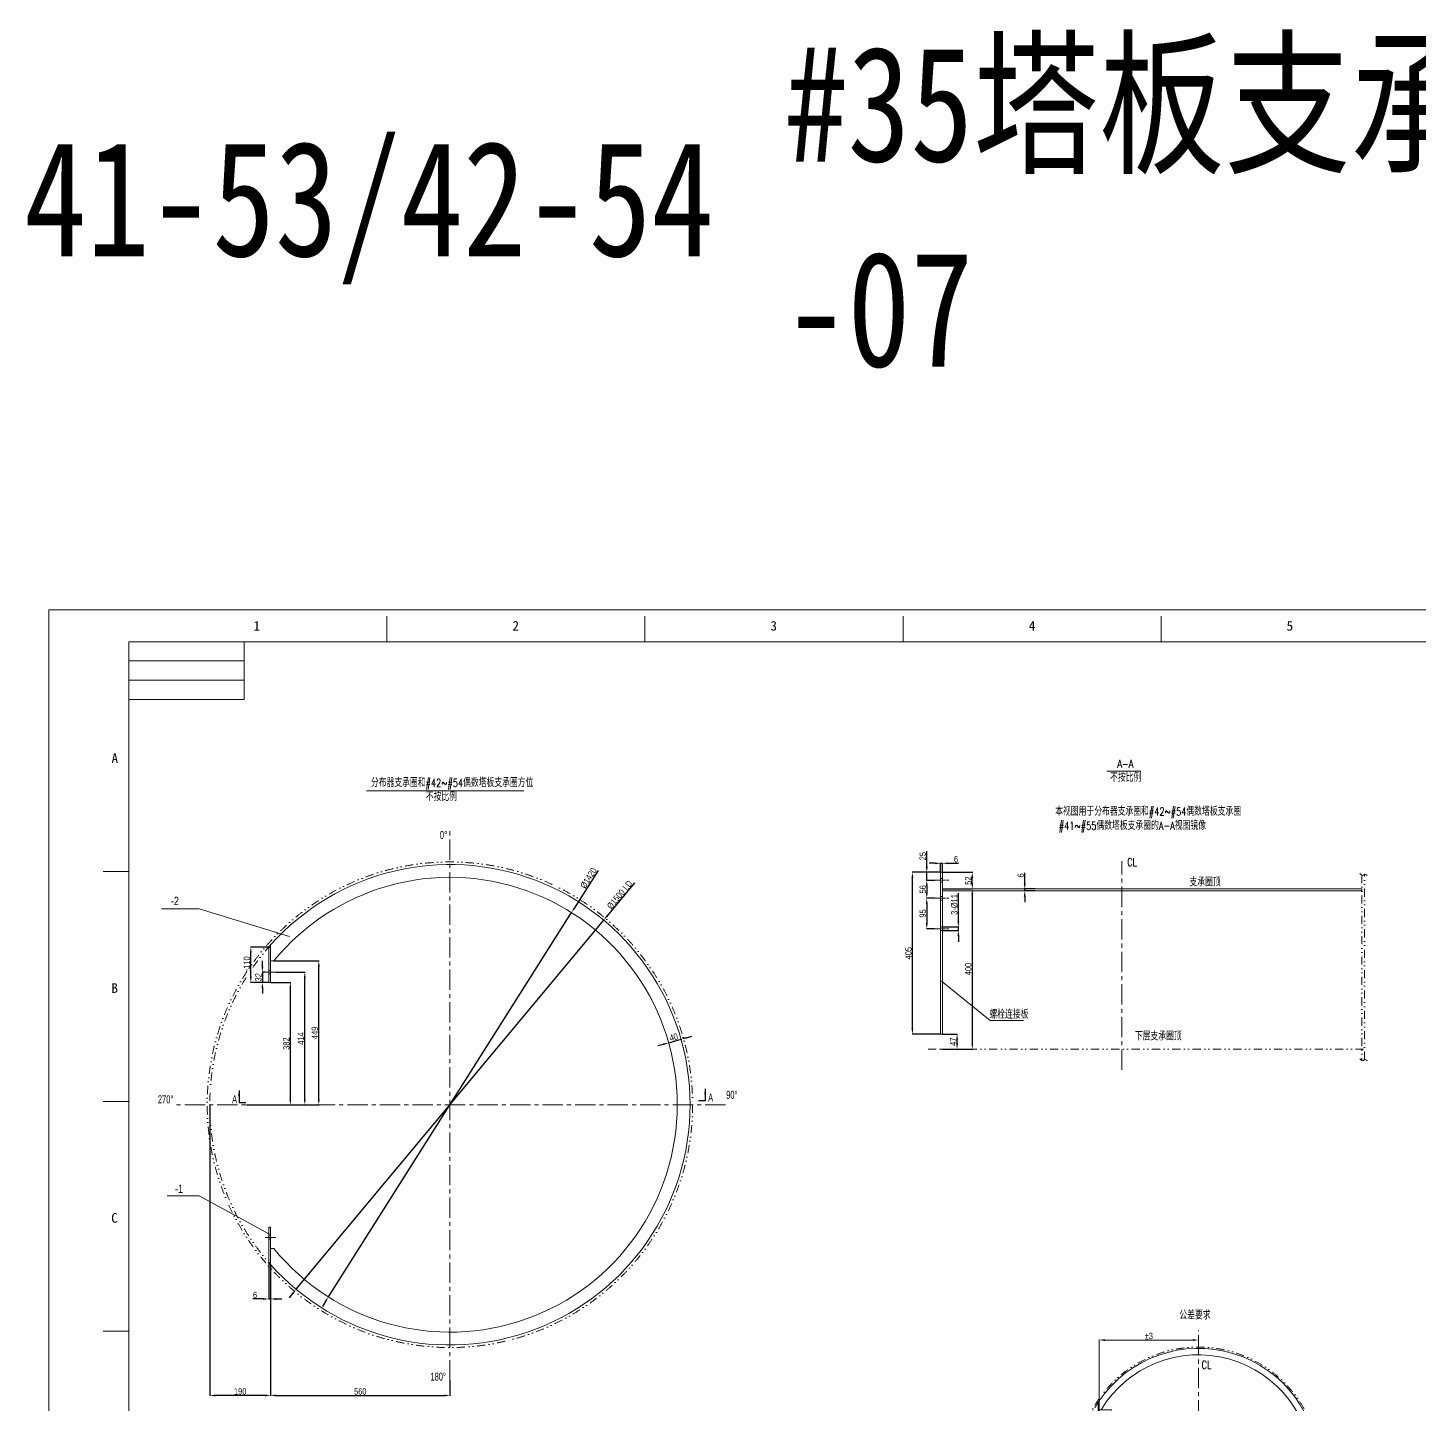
# Model space of a CAD drawing. Header units: millimetres. Extents: x 8160 to 405605, y -30951 to 80400.
# Drawn here: x 254986 to 272367, y 18776 to 35964 of the extents above; entities that cross this region are included whole.
import ezdxf

# ---------------------------------------------------------------- set-up
doc = ezdxf.new("R2010")
doc.units = ezdxf.units.MM
doc.linetypes.add('CENTER', pattern=[50.8, 31.75, -6.35, 6.35, -6.35])
doc.linetypes.add('DIVIDE', pattern=[31.75, 12.7, -6.35, 0, -6.35, 0, -6.35])
doc.layers.get('0').update_dxf_attribs({"lineweight": 13})
doc.layers.get('Defpoints').update_dxf_attribs({"lineweight": 13})
for name, color, linetype, lineweight in [('CENTER', 1, 'CENTER', 13), ('DIM', 7, 'Continuous', 13), ('DIVIDE', 3, 'DIVIDE', 13), ('PROFILE', 4, 'Continuous', 15), ('SEE', 2, 'Continuous', 13)]:
    doc.layers.add(name, color=color, linetype=linetype, lineweight=lineweight)
doc.styles.add('HZ', font='txt.shx', dxfattribs={"width": 0.75, "bigfont": 'tcc_hzdx.shx'})
doc.styles.add('HZDX', font='tcc_simp.shx', dxfattribs={"width": 0.8, "height": 80, "bigfont": 'hzdx.shx'})
doc.styles.add('TCC', font='tcc_simp.shx', dxfattribs={"width": 0.75, "bigfont": 'tcc_hzdx.shx'})
doc.styles.add('图签', font='SimSun.ttf', dxfattribs={"height": 3})
doc.dimstyles.new('uni', dxfattribs={"dimtxt": 90, "dimasz": 70, "dimexe": 5, "dimexo": 0.625, "dimgap": 10, "dimtad": 1, "dimdec": 0, "dimdsep": 46, "dimtxsty": 'HZDX', "dimcen": 2.5, "dimadec": 0, "dimazin": 0, "dimtfac": 1, "dimtdec": 0, "dimtmove": 0, "dimatfit": 3, "dimfxl": 0, "dimarcsym": 0})

# ---------------------------------------------------------------- blocks, each defined once
blk = doc.blocks.new('*D299')
at = {"layer": 'Defpoints', "color": 0}
for p in [(266411, 25418), (266785, 25418), (266409, 25210)]:
    blk.add_point(p, dxfattribs=at)
at = {"layer": 'DIM', "color": 0, "lineweight": -2}
for p, q in [((266412, 25418), (266790, 25418)), ((266409, 25210), (266790, 25210)), ((266785, 25280), (266785, 25348))]:
    blk.add_line(p, q, dxfattribs=at)
at = {"layer": 'DIM', "color": 0}
for points in [[(266773, 25348), (266796, 25348), (266785, 25418)], [(266773, 25280), (266796, 25280), (266785, 25210)]]:
    blk.add_solid(points, dxfattribs=at)
at = {"layer": 'DIM', "color": 0, "insert": (266735, 25314), "char_height": 80, "attachment_point": 5, "rotation": 90, "style": 'HZDX'}
blk.add_mtext('52', dxfattribs=at)
blk = doc.blocks.new('*D300')
at = {"layer": 'Defpoints', "color": 0}
for p in [(266411, 25210), (266398, 23210), (266785, 23210)]:
    blk.add_point(p, dxfattribs=at)
at = {"layer": 'DIM', "color": 0, "lineweight": -2}
for p, q in [((266412, 25210), (266790, 25210)), ((266785, 25140), (266785, 23280)), ((266399, 23210), (266790, 23210))]:
    blk.add_line(p, q, dxfattribs=at)
at = {"layer": 'DIM', "color": 0}
for points in [[(266773, 25140), (266796, 25140), (266785, 25210)], [(266773, 23280), (266796, 23280), (266785, 23210)]]:
    blk.add_solid(points, dxfattribs=at)
at = {"layer": 'DIM', "color": 0, "insert": (266735, 24210), "char_height": 80, "attachment_point": 5, "rotation": 90, "style": 'HZDX'}
blk.add_mtext('400', dxfattribs=at)
blk = doc.blocks.new('*D319')
at = {"layer": 'Defpoints', "color": 0}
for p in [(266216, 25418), (266387, 25418), (266312, 25318)]:
    blk.add_point(p, dxfattribs=at)
at = {"layer": 'DIM', "color": 0, "lineweight": -2}
for p, q in [((266216, 25488), (266216, 25682)), ((266387, 25418), (266211, 25418)), ((266216, 25318), (266216, 25418)), ((266311, 25318), (266211, 25318)), ((266216, 25248), (266216, 25178))]:
    blk.add_line(p, q, dxfattribs=at)
at = {"layer": 'DIM', "color": 0}
for points in [[(266204, 25488), (266228, 25488), (266216, 25418)], [(266204, 25248), (266228, 25248), (266216, 25318)]]:
    blk.add_solid(points, dxfattribs=at)
at = {"layer": 'DIM', "color": 0, "insert": (266166, 25620), "char_height": 80, "attachment_point": 5, "rotation": 90, "style": 'HZDX'}
blk.add_mtext('25', dxfattribs=at)
blk = doc.blocks.new('*D310')
at = {"layer": 'Defpoints', "color": 0}
for p in [(266312, 25318), (266216, 25094), (266312, 25094)]:
    blk.add_point(p, dxfattribs=at)
at = {"layer": 'DIM', "color": 0, "lineweight": -2}
for p, q in [((266311, 25318), (266211, 25318)), ((266216, 25248), (266216, 25164)), ((266311, 25094), (266211, 25094))]:
    blk.add_line(p, q, dxfattribs=at)
at = {"layer": 'DIM', "color": 0}
for points in [[(266204, 25248), (266228, 25248), (266216, 25318)], [(266204, 25164), (266228, 25164), (266216, 25094)]]:
    blk.add_solid(points, dxfattribs=at)
at = {"layer": 'DIM', "color": 0, "insert": (266166, 25206), "char_height": 80, "attachment_point": 5, "rotation": 90, "style": 'HZDX'}
blk.add_mtext('56', dxfattribs=at)
blk = doc.blocks.new('*D311')
at = {"layer": 'Defpoints', "color": 0}
for p in [(266312, 25094), (266216, 24714), (266312, 24714)]:
    blk.add_point(p, dxfattribs=at)
at = {"layer": 'DIM', "color": 0, "lineweight": -2}
for p, q in [((266311, 25094), (266211, 25094)), ((266216, 25024), (266216, 24784)), ((266311, 24714), (266211, 24714))]:
    blk.add_line(p, q, dxfattribs=at)
at = {"layer": 'DIM', "color": 0}
for points in [[(266204, 25024), (266228, 25024), (266216, 25094)], [(266204, 24784), (266228, 24784), (266216, 24714)]]:
    blk.add_solid(points, dxfattribs=at)
at = {"layer": 'DIM', "color": 0, "insert": (266166, 24904), "char_height": 80, "attachment_point": 5, "rotation": 90, "style": 'HZDX'}
blk.add_mtext('95', dxfattribs=at)
blk = doc.blocks.new('*D295')
at = {"layer": 'Defpoints', "color": 0}
for p in [(266411, 24736), (266411, 24692), (266611, 24736)]:
    blk.add_point(p, dxfattribs=at)
at = {"layer": 'DIM', "color": 0, "lineweight": -2}
for p, q in [((266611, 24806), (266611, 25159)), ((266412, 24736), (266616, 24736)), ((266412, 24692), (266616, 24692)), ((266611, 24692), (266611, 24736)), ((266611, 24622), (266611, 24552))]:
    blk.add_line(p, q, dxfattribs=at)
at = {"layer": 'DIM', "color": 0}
for points in [[(266599, 24806), (266623, 24806), (266611, 24736)], [(266599, 24622), (266623, 24622), (266611, 24692)]]:
    blk.add_solid(points, dxfattribs=at)
at = {"layer": 'DIM', "color": 0, "insert": (266561, 25017), "char_height": 80, "attachment_point": 5, "rotation": 90, "style": 'HZDX'}
blk.add_mtext('3-%%C11', dxfattribs=at)
blk = doc.blocks.new('*D296')
at = {"layer": 'Defpoints', "color": 0}
for p in [(267440, 25210), (267572, 25210), (267572, 25186)]:
    blk.add_point(p, dxfattribs=at)
at = {"layer": 'DIM', "color": 0, "lineweight": -2}
for p, q in [((267440, 25280), (267440, 25410)), ((267571, 25210), (267435, 25210)), ((267440, 25186), (267440, 25210)), ((267571, 25186), (267435, 25186)), ((267440, 25116), (267440, 25046))]:
    blk.add_line(p, q, dxfattribs=at)
at = {"layer": 'DIM', "color": 0}
for points in [[(267428, 25280), (267452, 25280), (267440, 25210)], [(267428, 25116), (267452, 25116), (267440, 25186)]]:
    blk.add_solid(points, dxfattribs=at)
at = {"layer": 'DIM', "color": 0, "insert": (267390, 25380), "char_height": 80, "attachment_point": 5, "rotation": 90, "style": 'HZDX'}
blk.add_mtext('6', dxfattribs=at)
blk = doc.blocks.new('*D312')
at = {"layer": 'Defpoints', "color": 0}
for p in [(257259, 22515), (258019, 20520), (257259, 18885)]:
    blk.add_point(p, dxfattribs=at)
at = {"layer": 'DIM', "color": 0, "lineweight": -2}
for p, q in [((257259, 22515), (257259, 18880)), ((258019, 20519), (258019, 18880)), ((257949, 18885), (257329, 18885))]:
    blk.add_line(p, q, dxfattribs=at)
at = {"layer": 'DIM', "color": 0}
for points in [[(257329, 18897), (257329, 18873), (257259, 18885)], [(257949, 18897), (257949, 18873), (258019, 18885)]]:
    blk.add_solid(points, dxfattribs=at)
at = {"layer": 'DIM', "color": 0, "insert": (257639, 18935), "char_height": 80, "attachment_point": 5, "style": 'HZDX'}
blk.add_mtext('190', dxfattribs=at)
blk = doc.blocks.new('*D313')
at = {"layer": 'Defpoints', "color": 0}
for p in [(258019, 20520), (260259, 19072), (260259, 18885)]:
    blk.add_point(p, dxfattribs=at)
at = {"layer": 'DIM', "color": 0, "lineweight": -2}
for p, q in [((258019, 20519), (258019, 18880)), ((260259, 19072), (260259, 18880)), ((258089, 18885), (260189, 18885))]:
    blk.add_line(p, q, dxfattribs=at)
at = {"layer": 'DIM', "color": 0}
for points in [[(258089, 18897), (258089, 18873), (258019, 18885)], [(260189, 18897), (260189, 18873), (260259, 18885)]]:
    blk.add_solid(points, dxfattribs=at)
at = {"layer": 'DIM', "color": 0, "insert": (259139, 18935), "char_height": 80, "attachment_point": 5, "style": 'HZDX'}
blk.add_mtext('560', dxfattribs=at)
blk = doc.blocks.new('*D314')
at = {"layer": 'Defpoints', "color": 0}
for p in [(257995, 20547), (258019, 20520), (257995, 20090)]:
    blk.add_point(p, dxfattribs=at)
at = {"layer": 'DIM', "color": 0, "lineweight": -2}
for p, q in [((257995, 20547), (257995, 20085)), ((258019, 20519), (258019, 20085)), ((257925, 20090), (257796, 20090)), ((258019, 20090), (257995, 20090)), ((258089, 20090), (258159, 20090))]:
    blk.add_line(p, q, dxfattribs=at)
at = {"layer": 'DIM', "color": 0}
for points in [[(257925, 20102), (257925, 20078), (257995, 20090)], [(258089, 20102), (258089, 20078), (258019, 20090)]]:
    blk.add_solid(points, dxfattribs=at)
at = {"layer": 'DIM', "color": 0, "insert": (257825, 20140), "char_height": 80, "attachment_point": 5, "style": 'HZDX'}
blk.add_mtext('6', dxfattribs=at)
blk = doc.blocks.new('*D315')
at = {"layer": 'Defpoints', "color": 0}
for p in [(257953, 24171), (257917, 24043), (257995, 24043)]:
    blk.add_point(p, dxfattribs=at)
at = {"layer": 'DIM', "color": 0, "lineweight": -2}
for p, q in [((257952, 24171), (257912, 24171)), ((257917, 24241), (257917, 24311)), ((257917, 24171), (257917, 24043)), ((257994, 24043), (257912, 24043)), ((257917, 23973), (257917, 23903))]:
    blk.add_line(p, q, dxfattribs=at)
at = {"layer": 'DIM', "color": 0}
for points in [[(257905, 24241), (257928, 24241), (257917, 24171)], [(257905, 23973), (257928, 23973), (257917, 24043)]]:
    blk.add_solid(points, dxfattribs=at)
at = {"layer": 'DIM', "color": 0, "insert": (257867, 24107), "char_height": 80, "attachment_point": 5, "rotation": 90, "style": 'HZDX'}
blk.add_mtext('32', dxfattribs=at)
blk = doc.blocks.new('*D316')
at = {"layer": 'Defpoints', "color": 0}
for p in [(258059, 24311), (258621, 24311), (257719, 22515)]:
    blk.add_point(p, dxfattribs=at)
at = {"layer": 'DIM', "color": 0, "lineweight": -2}
for p, q in [((258060, 24311), (258626, 24311)), ((258621, 22585), (258621, 24241)), ((257720, 22515), (258626, 22515))]:
    blk.add_line(p, q, dxfattribs=at)
at = {"layer": 'DIM', "color": 0}
for points in [[(258609, 24241), (258633, 24241), (258621, 24311)], [(258609, 22585), (258633, 22585), (258621, 22515)]]:
    blk.add_solid(points, dxfattribs=at)
at = {"layer": 'DIM', "color": 0, "insert": (258571, 23413), "char_height": 80, "attachment_point": 5, "rotation": 90, "style": 'HZDX'}
blk.add_mtext('449', dxfattribs=at)
blk = doc.blocks.new('*D317')
at = {"layer": 'Defpoints', "color": 0}
for p in [(262180, 24820), (258339, 20211)]:
    blk.add_point(p, dxfattribs=at)
at = {"layer": 'DIM', "color": 0, "lineweight": -2}
for p, q in [((262567, 25285), (262225, 24874)), ((258339, 20211), (262180, 24820)), ((258294, 20157), (258249, 20103))]:
    blk.add_line(p, q, dxfattribs=at)
at = {"layer": 'DIM', "color": 0}
for points in [[(262216, 24881), (262234, 24867), (262180, 24820)], [(258285, 20164), (258303, 20150), (258339, 20211)]]:
    blk.add_solid(points, dxfattribs=at)
at = {"layer": 'DIM', "color": 0, "insert": (262380, 25138), "char_height": 80, "attachment_point": 5, "rotation": 50.1956, "style": 'HZDX'}
blk.add_mtext('%%C1500 I.D', dxfattribs=at)
blk = doc.blocks.new('*D297')
at = {"layer": 'Defpoints', "color": 0}
for p in [(263146, 23333), (263146, 23333), (262992, 23289)]:
    blk.add_point(p, dxfattribs=at)
at = {"layer": 'SEE', "color": 0, "lineweight": -2}
for p, q in [((262992, 23289), (263146, 23333)), ((263146, 23332), (263147, 23328)), ((263213, 23352), (263280, 23371)), ((262924, 23270), (262857, 23251)), ((262992, 23289), (262993, 23285))]:
    blk.add_line(p, q, dxfattribs=at)
at = {"layer": 'SEE', "color": 0}
for points in [[(263210, 23363), (263216, 23341), (263146, 23333)], [(262921, 23281), (262928, 23259), (262992, 23289)]]:
    blk.add_solid(points, dxfattribs=at)
at = {"layer": 'SEE', "color": 0, "insert": (263055, 23359), "char_height": 80, "attachment_point": 5, "rotation": 15.8117, "style": 'HZDX'}
blk.add_mtext('40', dxfattribs=at)
blk = doc.blocks.new('*D298')
at = {"layer": 'Defpoints', "color": 0}
for p in [(266411, 23398), (266595, 23398), (266398, 23210)]:
    blk.add_point(p, dxfattribs=at)
at = {"layer": 'DIM', "color": 0, "lineweight": -2}
for p, q in [((266412, 23398), (266600, 23398)), ((266595, 23280), (266595, 23328)), ((266398, 23210), (266600, 23210))]:
    blk.add_line(p, q, dxfattribs=at)
at = {"layer": 'DIM', "color": 0}
for points in [[(266583, 23328), (266607, 23328), (266595, 23398)], [(266583, 23280), (266607, 23280), (266595, 23210)]]:
    blk.add_solid(points, dxfattribs=at)
at = {"layer": 'DIM', "color": 0, "insert": (266545, 23304), "char_height": 80, "attachment_point": 5, "rotation": 90, "style": 'HZDX'}
blk.add_mtext('47', dxfattribs=at)
blk = doc.blocks.new('*D308')
at = {"layer": 'Defpoints', "color": 0}
for p in [(257772, 24484), (257995, 24484), (257995, 24043)]:
    blk.add_point(p, dxfattribs=at)
at = {"layer": 'DIM', "color": 0, "lineweight": -2}
for p, q in [((257995, 24484), (257767, 24484)), ((257772, 24113), (257772, 24414)), ((257995, 24043), (257767, 24043))]:
    blk.add_line(p, q, dxfattribs=at)
at = {"layer": 'DIM', "color": 0}
for points in [[(257760, 24414), (257783, 24414), (257772, 24484)], [(257760, 24113), (257783, 24113), (257772, 24043)]]:
    blk.add_solid(points, dxfattribs=at)
at = {"layer": 'DIM', "color": 0, "insert": (257722, 24264), "char_height": 80, "attachment_point": 5, "rotation": 90, "style": 'HZDX'}
blk.add_mtext('~110', dxfattribs=at)
blk = doc.blocks.new('*D309')
at = {"layer": 'Defpoints', "color": 0}
for p in [(266037, 25418), (266387, 25418), (266387, 23398)]:
    blk.add_point(p, dxfattribs=at)
at = {"layer": 'DIM', "color": 0, "lineweight": -2}
for p, q in [((266387, 25418), (266032, 25418)), ((266037, 23468), (266037, 25348)), ((266387, 23398), (266032, 23398))]:
    blk.add_line(p, q, dxfattribs=at)
at = {"layer": 'DIM', "color": 0}
for points in [[(266025, 25348), (266048, 25348), (266037, 25418)], [(266025, 23468), (266048, 23468), (266037, 23398)]]:
    blk.add_solid(points, dxfattribs=at)
at = {"layer": 'DIM', "color": 0, "insert": (265987, 24408), "char_height": 80, "attachment_point": 5, "rotation": 90, "style": 'HZDX'}
blk.add_mtext('405', dxfattribs=at)
blk = doc.blocks.new('*D318')
at = {"layer": 'Defpoints', "color": 0}
for p in [(266387, 25418), (266411, 25531), (266411, 25418)]:
    blk.add_point(p, dxfattribs=at)
at = {"layer": 'DIM', "color": 0, "lineweight": -2}
for p, q in [((266317, 25531), (266247, 25531)), ((266387, 25419), (266387, 25536)), ((266387, 25531), (266411, 25531)), ((266411, 25419), (266411, 25536)), ((266481, 25531), (266611, 25531))]:
    blk.add_line(p, q, dxfattribs=at)
at = {"layer": 'DIM', "color": 0}
for points in [[(266317, 25542), (266317, 25519), (266387, 25531)], [(266481, 25542), (266481, 25519), (266411, 25531)]]:
    blk.add_solid(points, dxfattribs=at)
at = {"layer": 'DIM', "color": 0, "insert": (266581, 25581), "char_height": 80, "attachment_point": 5, "style": 'HZDX'}
blk.add_mtext('6', dxfattribs=at)
blk = doc.blocks.new('*D698')
at = {"layer": 'Defpoints', "color": 0}
for p in [(88556, 9970), (89796, 9882), (88556, 9210)]:
    blk.add_point(p, dxfattribs=at)
at = {"layer": 'DIM', "color": 0, "lineweight": -2}
for p, q in [((88556, 9211), (88556, 9975)), ((89726, 9970), (88626, 9970)), ((89796, 9882), (89796, 9975))]:
    blk.add_line(p, q, dxfattribs=at)
at = {"layer": 'DIM', "color": 0}
for points in [[(88626, 9982), (88626, 9958), (88556, 9970)], [(89726, 9982), (89726, 9958), (89796, 9970)]]:
    blk.add_solid(points, dxfattribs=at)
at = {"layer": 'DIM', "color": 0, "insert": (89176, 10020), "char_height": 80, "attachment_point": 5, "style": 'HZDX'}
blk.add_mtext('%%p3', dxfattribs=at)
blk = doc.blocks.new('*D699')
at = {"layer": 'Defpoints', "color": 0}
for p in [(88579, 9098), (88579, 8366), (88711, 8366)]:
    blk.add_point(p, dxfattribs=at)
at = {"layer": 'DIM', "color": 0, "lineweight": -2}
for p, q in [((88580, 9098), (88716, 9098)), ((88711, 9028), (88711, 8436)), ((88580, 8366), (88716, 8366))]:
    blk.add_line(p, q, dxfattribs=at)
at = {"layer": 'DIM', "color": 0}
for points in [[(88699, 9028), (88723, 9028), (88711, 9098)], [(88699, 8436), (88723, 8436), (88711, 8366)]]:
    blk.add_solid(points, dxfattribs=at)
at = {"layer": 'DIM', "color": 0, "insert": (88661, 8732), "char_height": 80, "attachment_point": 5, "rotation": 90, "style": 'HZDX'}
blk.add_mtext('%%p6', dxfattribs=at)
blk = doc.blocks.new('*D700')
at = {"layer": 'Defpoints', "color": 0}
for p in [(88517, 9028), (88190, 8366), (88280, 8366)]:
    blk.add_point(p, dxfattribs=at)
at = {"layer": 'DIM', "color": 0, "lineweight": -2}
for p, q in [((88516, 9028), (88185, 9028)), ((88190, 8958), (88190, 8436)), ((88279, 8366), (88185, 8366))]:
    blk.add_line(p, q, dxfattribs=at)
at = {"layer": 'DIM', "color": 0}
for points in [[(88178, 8958), (88202, 8958), (88190, 9028)], [(88178, 8436), (88202, 8436), (88190, 8366)]]:
    blk.add_solid(points, dxfattribs=at)
at = {"layer": 'DIM', "color": 0, "insert": (88140, 8697), "char_height": 80, "attachment_point": 5, "rotation": 90, "style": 'HZDX'}
blk.add_mtext('%%p6', dxfattribs=at)
blk = doc.blocks.new('*D701')
at = {"layer": 'Defpoints', "color": 0}
for p in [(88127, 6474), (88441, 6474), (88453, 6370)]:
    blk.add_point(p, dxfattribs=at)
at = {"layer": 'DIM', "color": 0, "lineweight": -2}
for p, q in [((88127, 6544), (88127, 6745)), ((88440, 6474), (88122, 6474)), ((88127, 6370), (88127, 6474)), ((88452, 6370), (88122, 6370)), ((88127, 6300), (88127, 6230))]:
    blk.add_line(p, q, dxfattribs=at)
at = {"layer": 'DIM', "color": 0}
for points in [[(88115, 6544), (88138, 6544), (88127, 6474)], [(88115, 6300), (88138, 6300), (88127, 6370)]]:
    blk.add_solid(points, dxfattribs=at)
at = {"layer": 'DIM', "color": 0, "insert": (88077, 6679), "char_height": 80, "attachment_point": 5, "rotation": 90, "style": 'HZDX'}
blk.add_mtext('%%P3', dxfattribs=at)
blk = doc.blocks.new('*D702')
at = {"layer": 'Defpoints', "color": 0}
for p in [(88453, 6370), (88127, 5170), (88296, 5170)]:
    blk.add_point(p, dxfattribs=at)
at = {"layer": 'DIM', "color": 0, "lineweight": -2}
for p, q in [((88452, 6370), (88122, 6370)), ((88127, 6300), (88127, 6124)), ((88127, 5240), (88127, 5467)), ((88295, 5170), (88122, 5170))]:
    blk.add_line(p, q, dxfattribs=at)
at = {"layer": 'DIM', "color": 0}
for points in [[(88115, 6300), (88138, 6300), (88127, 6370)], [(88115, 5240), (88138, 5240), (88127, 5170)]]:
    blk.add_solid(points, dxfattribs=at)
at = {"layer": 'DIM', "color": 0, "insert": (88109, 5795), "char_height": 80, "attachment_point": 5, "rotation": 90, "style": 'HZDX'}
blk.add_mtext('每300mm %%P1.5\\P最大 %%p3', dxfattribs=at)
blk = doc.blocks.new('*D703')
at = {"layer": 'Defpoints', "color": 0}
for p in [(88453, 5534), (88453, 5170), (88713, 5170)]:
    blk.add_point(p, dxfattribs=at)
at = {"layer": 'DIM', "color": 0, "lineweight": -2}
for p, q in [((88454, 5534), (88718, 5534)), ((88713, 5464), (88713, 5240)), ((88454, 5170), (88718, 5170))]:
    blk.add_line(p, q, dxfattribs=at)
at = {"layer": 'DIM', "color": 0}
for points in [[(88701, 5464), (88724, 5464), (88713, 5534)], [(88701, 5240), (88724, 5240), (88713, 5170)]]:
    blk.add_solid(points, dxfattribs=at)
at = {"layer": 'DIM', "color": 0, "insert": (88663, 5352), "char_height": 80, "attachment_point": 5, "rotation": 90, "style": 'HZDX'}
blk.add_mtext('%%p3', dxfattribs=at)
blk = doc.blocks.new('*D704')
at = {"layer": 'Defpoints', "color": 0}
for p in [(91139, 4334), (89796, 3958), (91139, 3768)]:
    blk.add_point(p, dxfattribs=at)
at = {"layer": 'DIM', "color": 0, "lineweight": -2}
for p, q in [((91139, 4333), (91139, 3763)), ((89796, 3957), (89796, 3763)), ((89866, 3768), (91069, 3768))]:
    blk.add_line(p, q, dxfattribs=at)
at = {"layer": 'DIM', "color": 0}
for points in [[(89866, 3779), (89866, 3756), (89796, 3768)], [(91069, 3779), (91069, 3756), (91139, 3768)]]:
    blk.add_solid(points, dxfattribs=at)
at = {"layer": 'DIM', "color": 0, "insert": (90467, 3818), "char_height": 80, "attachment_point": 5, "style": 'HZDX'}
blk.add_mtext('%%p3', dxfattribs=at)
blk = doc.blocks.new('*D705')
at = {"layer": 'Defpoints', "color": 0}
for p in [(88473, 3970), (88473, 3902), (88589, 3970)]:
    blk.add_point(p, dxfattribs=at)
at = {"layer": 'DIM', "color": 0, "lineweight": -2}
for p, q in [((88589, 4040), (88589, 4313)), ((88473, 3970), (88594, 3970)), ((88473, 3902), (88594, 3902)), ((88589, 3902), (88589, 3970)), ((88589, 3832), (88589, 3762))]:
    blk.add_line(p, q, dxfattribs=at)
at = {"layer": 'DIM', "color": 0}
for points in [[(88577, 4040), (88601, 4040), (88589, 3970)], [(88577, 3832), (88601, 3832), (88589, 3902)]]:
    blk.add_solid(points, dxfattribs=at)
at = {"layer": 'DIM', "color": 0, "insert": (88539, 4211), "char_height": 80, "attachment_point": 5, "rotation": 90, "style": 'HZDX'}
blk.add_mtext('%%p1.5', dxfattribs=at)
blk = doc.blocks.new('*D697')
at = {"layer": 'Defpoints', "color": 0}
for p in [(88473, 3902), (88473, 3835), (88699, 3835)]:
    blk.add_point(p, dxfattribs=at)
at = {"layer": 'DIM', "color": 0, "lineweight": -2}
for p, q in [((88699, 3972), (88699, 4042)), ((88473, 3835), (88704, 3835)), ((88474, 3902), (88704, 3902)), ((88699, 3902), (88699, 3835)), ((88699, 3765), (88699, 3589))]:
    blk.add_line(p, q, dxfattribs=at)
at = {"layer": 'DIM', "color": 0}
for points in [[(88687, 3972), (88710, 3972), (88699, 3902)], [(88687, 3765), (88710, 3765), (88699, 3835)]]:
    blk.add_solid(points, dxfattribs=at)
at = {"layer": 'DIM', "color": 0, "insert": (88649, 3642), "char_height": 80, "attachment_point": 5, "rotation": 90, "style": 'HZDX'}
blk.add_mtext('%%p1', dxfattribs=at)
blk = doc.blocks.new('*D706')
at = {"layer": 'Defpoints', "color": 0}
for p in [(88296, 5170), (88127, 3139), (88296, 3139)]:
    blk.add_point(p, dxfattribs=at)
at = {"layer": 'DIM', "color": 0, "lineweight": -2}
for p, q in [((88295, 5170), (88122, 5170)), ((88127, 5100), (88127, 3139))]:
    blk.add_line(p, q, dxfattribs=at)
at = {"layer": 'DIM', "color": 0}
blk.add_solid([(88115, 5100), (88138, 5100), (88127, 5170)], dxfattribs=at)
at = {"layer": 'DIM', "color": 0, "insert": (88077, 4119), "char_height": 80, "attachment_point": 5, "rotation": 90, "style": 'HZDX'}
blk.add_mtext('%%p10', dxfattribs=at)
blk = doc.blocks.new('_None')
blk = doc.blocks.new('*D752')
at = {"layer": 'Defpoints', "color": 0}
for p in [(261778, 24915), (258741, 20116)]:
    blk.add_point(p, dxfattribs=at)
at = {"layer": 'DIM', "color": 0, "lineweight": -2}
for p, q in [((262112, 25442), (261815, 24974)), ((258741, 20116), (261778, 24915)), ((258703, 20057), (258666, 19997))]:
    blk.add_line(p, q, dxfattribs=at)
at = {"layer": 'DIM', "color": 0}
for points in [[(261806, 24981), (261825, 24968), (261778, 24915)], [(258693, 20063), (258713, 20050), (258741, 20116)]]:
    blk.add_solid(points, dxfattribs=at)
at = {"layer": 'DIM', "color": 0, "insert": (261991, 25346), "char_height": 80, "attachment_point": 5, "rotation": 57.6727, "style": 'HZDX'}
blk.add_mtext('%%c1420', dxfattribs=at)
blk = doc.blocks.new('*D753')
at = {"layer": 'Defpoints', "color": 0}
for p in [(258019, 24043), (258266, 24043), (257720, 22515)]:
    blk.add_point(p, dxfattribs=at)
at = {"layer": 'DIM', "color": 0, "lineweight": -2}
for p, q in [((258020, 24043), (258271, 24043)), ((258266, 22585), (258266, 23973)), ((257721, 22515), (258271, 22515))]:
    blk.add_line(p, q, dxfattribs=at)
at = {"layer": 'DIM', "color": 0}
for points in [[(258254, 23973), (258277, 23973), (258266, 24043)], [(258254, 22585), (258277, 22585), (258266, 22515)]]:
    blk.add_solid(points, dxfattribs=at)
at = {"layer": 'DIM', "color": 0, "insert": (258216, 23279), "char_height": 80, "attachment_point": 5, "rotation": 90, "style": 'HZDX'}
blk.add_mtext('382', dxfattribs=at)
blk = doc.blocks.new('*D754')
at = {"layer": 'Defpoints', "color": 0}
for p in [(258085, 24171), (258446, 24171), (257720, 22515)]:
    blk.add_point(p, dxfattribs=at)
at = {"layer": 'DIM', "color": 0, "lineweight": -2}
for p, q in [((258086, 24171), (258451, 24171)), ((258446, 22585), (258446, 24101)), ((257721, 22515), (258451, 22515))]:
    blk.add_line(p, q, dxfattribs=at)
at = {"layer": 'DIM', "color": 0}
for points in [[(258435, 24101), (258458, 24101), (258446, 24171)], [(258435, 22585), (258458, 22585), (258446, 22515)]]:
    blk.add_solid(points, dxfattribs=at)
at = {"layer": 'DIM', "color": 0, "insert": (258396, 23343), "char_height": 80, "attachment_point": 5, "rotation": 90, "style": 'HZDX'}
blk.add_mtext('414', dxfattribs=at)
blk = doc.blocks.new('btol-1')
at = {"layer": 'CENTER', "ltscale": 8}
for p, q in [((89795.7, 3273.8), (89795.7, 10087.5)), ((88074.1, 8365.9), (91517.4, 8365.9))]:
    blk.add_line(p, q, dxfattribs=at)
at = {"layer": 'CENTER'}
for p, q in [((88516.8, 9027.9), (88589.2, 9027.9)), ((88516.8, 7703.9), (88589.2, 7703.9)), ((88472.7, 4027.8), (88421.2, 4027.8)), ((88472.7, 3902.1), (88421.2, 3902.1)), ((88472.7, 3835.4), (88421.2, 3835.4))]:
    blk.add_line(p, q, dxfattribs=at)
at = {"layer": 'DIVIDE', "ltscale": 8}
for p, q in [((88275.7, 6624.8), (88275.7, 3145.6)), ((88295.7, 6618.5), (88295.7, 3139.3)), ((91295.7, 6622.6), (91295.7, 3143.5)), ((91315.7, 6620.1), (91315.7, 3140.9))]:
    blk.add_line(p, q, dxfattribs=at)
blk.add_circle((89795.7, 8365.9), 1516, dxfattribs=at)
blk.add_arc((89795.7, 8365.9), 1500, 145.75783, 214.24217, dxfattribs=at)
at = {"layer": 'PROFILE'}
for p, q in [((88543.7, 9192), (88543.7, 8963.9)), ((88543.7, 9192), (88555.7, 9192)), ((88555.7, 9209.9), (88555.7, 8963.9)), ((88555.7, 9097.9), (88578.9, 9097.9)), ((88543.7, 8963.9), (88555.7, 8963.9)), ((88543.7, 7767.9), (88555.7, 7767.9)), ((88543.7, 7539.7), (88543.7, 7767.9)), ((88555.7, 7521.8), (88555.7, 7767.9)), ((88543.7, 7539.7), (88555.7, 7539.7)), ((88555.7, 7633.9), (88578.9, 7633.9)), ((88440.9, 6473.5), (88440.9, 5533.5)), ((88452.9, 6473.5), (88440.9, 6473.5)), ((88452.9, 6473.5), (88452.9, 5533.5)), ((88452.9, 6369.5), (91295.7, 6369.5)), ((88452.9, 6357.5), (91295.7, 6357.5)), ((91295.7, 6357.5), (91295.7, 6369.5)), ((88452.9, 5533.5), (88440.9, 5533.5)), ((91138.6, 5273.5), (91138.6, 4733.5)), ((91138.6, 5273.5), (91150.6, 5273.5)), ((91150.6, 5273.5), (91150.6, 4733.5)), ((91138.6, 5169.5), (88295.7, 5169.5)), ((88295.7, 5157.5), (88295.7, 5169.5)), ((91138.6, 5157.5), (88295.7, 5157.5)), ((91138.7, 4735.6), (91138.6, 4333.5)), ((91150.6, 4733.5), (91150.6, 4333.5)), ((91138.6, 4333.5), (91150.6, 4333.5)), ((88440.9, 4073.5), (88440.9, 3133.5)), ((88452.9, 4073.5), (88440.9, 4073.5)), ((88452.9, 4073.5), (88452.9, 3133.5)), ((88452.9, 3969.5), (91295.7, 3969.5)), ((88452.9, 3957.5), (91295.7, 3957.5)), ((91295.7, 3957.5), (91295.7, 3969.5)), ((88452.9, 3133.5), (88440.9, 3133.5))]:
    blk.add_line(p, q, dxfattribs=at)
for radius, start, end in [(1500, 214.24217, 145.75783), (1420, 211.03041, 148.96959)]:
    blk.add_arc((89795.7, 8365.9), radius, start, end, dxfattribs=at)
at = {"layer": 'SEE'}
for points in [[(88256.2, 6619.1), (88271.5, 6625.4), (88293.8, 6618.4), (88315.4, 6630.3)], [(91270.4, 6619.1), (91285.7, 6625.4), (91308, 6618.4), (91329.6, 6630.3)], [(88256.2, 3140), (88271.5, 3146.3), (88293.8, 3139.3), (88315.4, 3151.1)], [(91270.4, 3140), (91285.7, 3146.3), (91308, 3139.3), (91329.6, 3151.1)]]:
    blk.add_spline(points, degree=3, dxfattribs=at)
at = {"insert": (88264.8, 2940.9), "char_height": 140, "width": 3591.964, "attachment_point": 1, "style": 'TCC'}
blk.add_mtext('{\\Ftcc_simp,hzdx|c134;           其它公差要求：\\P1,塔板支承圈在宽度方向倾斜不超过%%P1%%D。\\P2,支承圈任意300mm弦长平面度公差\\Ftxt|c0;\\H0.8333x;≤\\Ftcc_simp,hzdx|c134;\\H1.2x;1.5mm。\\P  整个支承圈平面度公差\\Ftxt|c0;\\H0.8333x;≤\\Ftcc_simp,hzdx|c134;\\H1.2x;2mm。\\P3,支承圈方位与塔体中心线最大允许偏差为6mm。\\P4,圆度偏差按JB/T4710中的规定。}', dxfattribs=at)
at = {"layer": 'DIM', "style": 'HZ', "width": 0.75}
for s, p in [('公差要求', (89557.3, 10227.7)), ('CL', (89835.6, 9610)), ('CL', (90629.4, 8422))]:
    blk.add_text(s, height=100, dxfattribs=at).set_placement(p)
at = {"layer": 'DIM'}
for base, p1, p2, picture, middle in [((88555.7, 9970.1), (89795.7, 9881.9), (88555.7, 9209.9), '*D698', (89175.7, 10020.1)), ((91138.6, 3767.8), (89795.7, 3957.5), (91138.6, 4333.5), '*D704', (90467.1, 3817.8))]:
    dim = blk.add_linear_dim(base=base, p1=p1, p2=p2, text='%%p3', dimstyle='uni', dxfattribs=at)
    dim.commit()
    dim.dimension.update_dxf_attribs({"geometry": picture, "text_midpoint": middle})
for base, p1, p2, text, picture, middle in [((88711, 8365.9), (88578.9, 9097.9), (88578.9, 8365.9), '%%p6', '*D699', (88661, 8731.9)), ((88189.8, 8365.9), (88516.8, 9027.9), (88279.7, 8365.9), '%%p6', '*D700', (88139.8, 8696.9)), ((88126.7, 6473.5), (88452.9, 6369.5), (88440.9, 6473.5), '%%P3', '*D701', (88076.7, 6679.2)), ((88712.8, 5169.5), (88452.9, 5533.5), (88452.9, 5169.5), '%%p3', '*D703', (88662.8, 5351.5)), ((88589.1, 3969.5), (88472.7, 3902.1), (88472.7, 3969.5), '%%p1.5', '*D705', (88539.1, 4211.4)), ((88698.8, 3835.4), (88473.3, 3902.1), (88472.7, 3835.4), '%%p1', '*D697', (88648.8, 3642.3))]:
    dim = blk.add_linear_dim(base=base, p1=p1, p2=p2, angle=90, text=text, dimstyle='uni', dxfattribs=at)
    dim.commit()
    dim.dimension.update_dxf_attribs({"geometry": picture, "text_midpoint": middle})
dim = blk.add_linear_dim(base=(88126.7, 5169.5), p1=(88452.9, 6369.5), p2=(88295.7, 5169.5), angle=90, text='每300mm %%P1.5\\P最大 %%p3', dimstyle='uni', override={"dimtmove": 2}, dxfattribs=at)
dim.commit()
dim.dimension.update_dxf_attribs({"geometry": '*D702', "text_midpoint": (88108.7, 5795.5), "dimtype": 160})
dim = blk.add_linear_dim(base=(88126.7, 3139.3), p1=(88295.7, 5169.5), p2=(88295.7, 3139.3), angle=90, text='%%p10', dimstyle='uni', override={"dimblk2": 'None', "dimsah": 1, "dimse2": 1}, dxfattribs=at)
dim.commit()
dim.dimension.update_dxf_attribs({"geometry": '*D706', "text_midpoint": (88076.7, 4119.4)})

msp = doc.modelspace()

# ---------------------------------------------------------------- linework, layer by layer
at = {"color": 7}
for p, q in [((288887.3, 28697.8), (255247.3, 28697.8)), ((255247.3, 28697.8), (255247.3, 4937.8)), ((259471.3, 28297.8), (259471.3, 28617.8)), ((262695.3, 28297.8), (262695.3, 28617.8)), ((265919.3, 28297.8), (265919.3, 28617.8)), ((269143.3, 28297.8), (269143.3, 28617.8)), ((288487.3, 28297.8), (256247.3, 28297.8)), ((256247.3, 28297.8), (256247.3, 5337.8)), ((256247.3, 28297.8), (257687.3, 28297.8)), ((256247.3, 27577.8), (256247.3, 28297.8)), ((256247.3, 28297.8), (257687.3, 28297.8)), ((256247.3, 28057.8), (256247.3, 28297.8)), ((257687.3, 28297.8), (257687.3, 27577.8)), ((257687.3, 28297.8), (257687.3, 28057.8)), ((257687.3, 28057.8), (256247.3, 28057.8)), ((256247.3, 27817.8), (257687.3, 27817.8)), ((256247.3, 27577.8), (256247.3, 27817.8)), ((257687.3, 27817.8), (257687.3, 27577.8)), ((257687.3, 27577.8), (256247.3, 27577.8)), ((257687.3, 27577.8), (256247.3, 27577.8)), ((256247.3, 25427.8), (255927.3, 25427.8)), ((256247.3, 22557.8), (255927.3, 22557.8)), ((256247.3, 19687.8), (255927.3, 19687.8))]:
    msp.add_line(p, q, dxfattribs=at)
at = {"layer": 'CENTER', "color": 7, "ltscale": 8}
for p, q in [((260259.2, 19072.1), (260259.2, 25958.9)), ((268651.2, 22953), (268651.2, 25557.2)), ((263702.6, 22515.5), (256815.9, 22515.5))]:
    msp.add_line(p, q, dxfattribs=at)
at = {"layer": 'CENTER', "color": 7}
for p, q in [((266493.4, 25318.4), (266311.7, 25318.4)), ((266493.4, 25094.4), (266311.7, 25094.4)), ((266493.4, 24714.4), (266311.7, 24714.4)), ((258084.5, 24171.5), (257941.2, 24171.5)), ((258084.5, 20859.5), (257941.2, 20859.5))]:
    msp.add_line(p, q, dxfattribs=at)
at = {"layer": 'DIM', "color": 7}
for p, q in [((268466.5, 26679.8), (268891.2, 26679.8)), ((259216.2, 26437.1), (261184.5, 26437.1)), ((267006.7, 23567), (266399.5, 24059.6)), ((267423.8, 23567), (267006.7, 23567))]:
    msp.add_line(p, q, dxfattribs=at)
at = {"layer": 'DIVIDE', "color": 7, "ltscale": 8}
for p, q in [((271651.2, 25383.6), (271651.2, 23068.3)), ((271683.2, 23079.6), (271683.2, 25394.9)), ((266232.6, 23210.4), (271683.2, 23210.4))]:
    msp.add_line(p, q, dxfattribs=at)
msp.add_circle((260259.2, 22515.5), 3032, dxfattribs=at)
msp.add_arc((260259.2, 22515.5), 3000, 138.30245, 221.69755, dxfattribs=at)
at = {"layer": 'PROFILE', "color": 7}
for p, q in [((266387.2, 25418.4), (266387.2, 23398.4)), ((266411.2, 25418.4), (266387.2, 25418.4)), ((266411.2, 25418.4), (266411.2, 23398.4)), ((266411.2, 25340.4), (266387.2, 25340.4)), ((266411.2, 25296.4), (266387.2, 25296.4)), ((266411.2, 25210.4), (271651.2, 25210.4)), ((271651.2, 25186.4), (271651.2, 25210.4)), ((266411.2, 25116.4), (266387.2, 25116.4)), ((266411.2, 25072.4), (266387.2, 25072.4)), ((266411.2, 25186.4), (271651.2, 25186.4)), ((266411.2, 24736.4), (266387.2, 24736.4)), ((266411.2, 24692.4), (266387.2, 24692.4)), ((258019.2, 24511.1), (258019.2, 24043.5)), ((257995.2, 24483.8), (257995.2, 24043.5)), ((257995.2, 24483.8), (258019.2, 24483.8)), ((258019.2, 24193.5), (257995.2, 24193.5)), ((258059.2, 24311.5), (258019.2, 24311.5)), ((258019.2, 24149.5), (257995.2, 24149.5)), ((258019.2, 24043.5), (257995.2, 24043.5)), ((266411.2, 23398.4), (266387.2, 23398.4)), ((258019.2, 20987.5), (257995.2, 20987.5)), ((257995.2, 20547.2), (257995.2, 20987.5)), ((258019.2, 20881.5), (257995.2, 20881.5)), ((258019.2, 20987.5), (258019.2, 20519.9)), ((258019.2, 20837.5), (257995.2, 20837.5)), ((258059.2, 20719.5), (258019.2, 20719.5)), ((257995.2, 20547.2), (258019.2, 20547.2))]:
    msp.add_line(p, q, dxfattribs=at)
for radius, start, end in [(3000, 221.69755, 138.30245), (2840, 219.227, 140.773)]:
    msp.add_arc((260259.2, 22515.5), radius, start, end, dxfattribs=at)
at = {"layer": 'SEE', "color": 7}
for p, q in [((256657.6, 24962.9), (257128.5, 24962.9)), ((257128.5, 24962.9), (258254.8, 24615.1)), ((256728.3, 21378.1), (257128.5, 21378.1)), ((257128.5, 21378.1), (258006.4, 20898.4))]:
    msp.add_line(p, q, dxfattribs=at)
for points in [[(271717.6, 25377.2), (271683.4, 25395), (271671.6, 25383.1), (271625.5, 25403.9)], [(271717.6, 23062), (271683.4, 23079.8), (271671.6, 23067.9), (271625.5, 23088.7)]]:
    msp.add_spline(points, degree=3, dxfattribs=at)

# ---------------------------------------------------------------- block references
at = {"layer": 'DIM', "color": 7}
msp.add_blockref('btol-1', (179813.9, 9607.6), dxfattribs=at)

# ---------------------------------------------------------------- texts
at = {"color": 7, "style": '图签'}
for s, p in [('1', (257805.7, 28436.8)), ('2', (261040.4, 28436.8)), ('3', (264263, 28436.8)), ('4', (267491, 28436.8)), ('5', (270711, 28436.8)), ('A', (256032, 26782.8)), ('B', (256030.7, 23912.8)), ('C', (256028, 21042.8))]:
    msp.add_text(s, height=120, dxfattribs=at).set_placement(p)
at = {"layer": 'DIM', "color": 7, "style": 'HZ', "width": 0.75}
for s, p in [('A-A', (268597, 26721.5)), ('分布器支承圈和#42~#54偶数塔板支承圈方位', (259272.4, 26485.1)), ('不按比例', (268506, 26549.3)), ('不按比例', (259956.9, 26308.7)), ('本视图用于分布器支承圈和#42~#54偶数塔板支承圈', (267820.6, 26126.8)), ('#41~#55偶数塔板支承圈的A-A视图镜像', (267865.6, 25949.9)), ('CL', (268720.3, 25495.5)), ('支承圈顶', (269497.6, 25243.1)), ('螺栓连接板', (266999.2, 23591.4)), ('下层支承圈顶', (268815.6, 23319.6))]:
    msp.add_text(s, height=100, dxfattribs=at).set_placement(p)
at = {"layer": 'SEE', "color": 7}
for s, height, style, width, p in [('#35塔板支承圈及液封盘', 1440, '图签', 0.8, (264443.9, 34294.4)), ('41-53/42-54', 1440, '图签', 0.8, (254939.3, 33111.4)), ('-07', 1440, '图签', 0.8, (264443.9, 31733.3)), ('0%%D', 100, 'HZDX', 0.7, (260133.5, 25835.3)), ('-2', 104.92, 'HZDX', 0.8, (256773.9, 25008.8)), ('270%%D', 100, 'HZDX', 0.7, (256610.9, 22533.3)), ('A', 100, 'HZDX', 0.7, (257538.5, 22534)), ('A', 100, 'HZDX', 0.7, (263484.8, 22554.8)), ('90%%D', 100, 'HZDX', 0.7, (263710, 22589.9)), ('-1', 104.92, 'HZDX', 0.8, (256824.6, 21414.2)), ('180%%D', 100, 'HZDX', 0.7, (260015.7, 19070.4))]:
    msp.add_text(s, height=height, dxfattribs=dict(at, style=style, width=width)).set_placement(p)

# ---------------------------------------------------------------- dimensions: what is measured, and where the dimension line sits
at = {"layer": 'DIM', "color": 7}
for base, p1, p2, angle, text, picture, middle in [((266216, 25418.4), (266311.7, 25318.4), (266387.2, 25418.4), 90, '25', '*D319', (266166, 25620.3)), ((266036.7, 25418.4), (266387.2, 23398.4), (266387.2, 25418.4), 90, '405', '*D309', (265986.7, 24408.4)), ((266784.8, 25418.4), (266408.7, 25210.4), (266411.2, 25418.4), 90, '52', '*D299', (266734.8, 25314.4)), ((267439.9, 25210.4), (267571.6, 25186.4), (267571.6, 25210.4), 90, '6', '*D296', (267389.9, 25380.3)), ((266216, 25094.4), (266311.7, 25318.4), (266311.7, 25094.4), 90, '56', '*D310', (266166, 25206.4)), ((266784.8, 23210.4), (266411.2, 25210.4), (266398.1, 23210.4), 90, '400', '*D300', (266734.8, 24210.4)), ((266216, 24714.4), (266311.7, 25094.4), (266311.7, 24714.4), 90, '95', '*D311', (266166, 24904.4)), ((266611.1, 24736.4), (266411.2, 24692.4), (266411.2, 24736.4), 90, '3-%%C11', '*D295', (266561.1, 25017.5)), ((257771.5, 24483.8), (257995.2, 24043.5), (257995.2, 24483.8), 90, '~110', '*D308', (257721.5, 24263.7)), ((258621.1, 24311.5), (257719.3, 22515.5), (258059.2, 24311.5), 90, '449', '*D316', (258571.1, 23413.5)), ((258446.3, 24171.5), (257719.9, 22515.5), (258085.1, 24171.5), 90, '414', '*D754', (258396.3, 23343.5)), ((257916.6, 24043.5), (257953.1, 24171.5), (257994.6, 24043.5), 90, '32', '*D315', (257866.6, 24107.5)), ((258265.6, 24043.5), (257719.9, 22515.5), (258019.2, 24043.5), 90, '382', '*D753', (258215.6, 23279.5)), ((266595.1, 23398.4), (266397.5, 23210.4), (266411.2, 23398.4), 90, '47', '*D298', (266545.1, 23304.4)), ((257259.2, 18884.8), (258019.2, 20519.9), (257259.2, 22515.5), 180, '190', '*D312', (257639.2, 18934.8)), ((257995.2, 20090.2), (258019.2, 20519.9), (257995.2, 20547.2), 180, '6', '*D314', (257825.4, 20140.2)), ((260259.2, 18884.8), (258019.2, 20519.9), (260259.2, 19072.1), 180, '560', '*D313', (259139.2, 18934.8))]:
    dim = msp.add_linear_dim(base=base, p1=p1, p2=p2, angle=angle, text=text, dimstyle='uni', dxfattribs=at)
    dim.commit()
    dim.dimension.update_dxf_attribs({"geometry": picture, "text_midpoint": middle})
dim = msp.add_linear_dim(base=(266411.2, 25530.8), p1=(266387.2, 25418.4), p2=(266411.2, 25418.4), text='6', dimstyle='uni', dxfattribs=at)
dim.commit()
dim.dimension.update_dxf_attribs({"geometry": '*D318', "text_midpoint": (266581, 25580.8)})
dim = msp.add_diameter_dim_2p(p1=(258740.5, 20115.7), p2=(261777.9, 24915.3), text='%%c1420', dimstyle='uni', dxfattribs=at)
dim.commit()
dim.dimension.update_dxf_attribs({"geometry": '*D752', "text_midpoint": (262033.7, 25319.4), "dimtype": 163})
dim = msp.add_diameter_dim_2p(p1=(258338.7, 20210.8), p2=(262179.7, 24820.2), text='%%C1500 I.D', dimstyle='uni', dxfattribs=at)
dim.commit()
dim.dimension.update_dxf_attribs({"geometry": '*D317', "text_midpoint": (262418.2, 25106.3)})
at = {"layer": 'SEE', "color": 7}
dim = msp.add_aligned_dim(p1=(262991.8, 23289.3), p2=(263145.7, 23332.9), distance=0, text='40', dimstyle='uni', dxfattribs=at)
dim.commit()
dim.dimension.update_dxf_attribs({"geometry": '*D297', "text_midpoint": (263055.1, 23359.2)})

# ---------------------------------------------------------------- leaders
for points in [[(257624.9, 22694.2), (257624.9, 22543.5), (257708.1, 22543.5)], [(263447, 22715.1), (263447, 22564.3), (263363.9, 22564.3)]]:
    msp.add_leader(points, dimstyle='uni', override={"dimgap": 10, "dimtad": 0}, dxfattribs=at)

doc.saveas('drawing.dxf')
